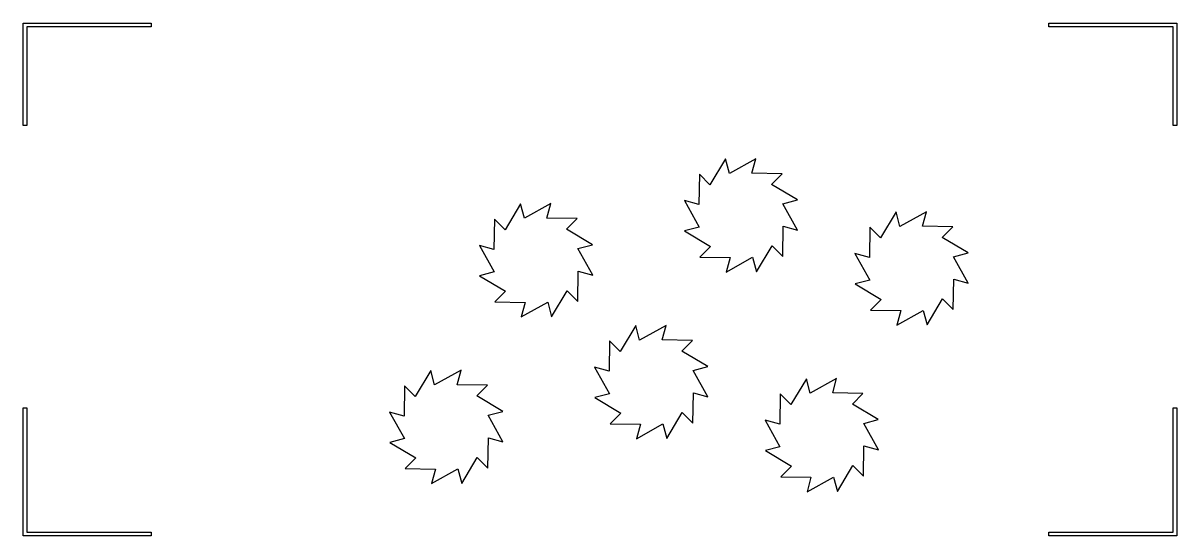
# Model space of a CAD drawing. Extents: x 0 to 9, y 0 to 4.
import ezdxf

# ---------------------------------------------------------------- set-up
doc = ezdxf.new("R2010")
doc.units = 0
doc.layers.add('Layer_1', color=7, linetype='CONTINUOUS')

msp = doc.modelspace()

# ---------------------------------------------------------------- linework, layer by layer
at = {"layer": 'Layer_1', "color": 7}
for points in [[(0, 3.200022), (0, 4), (1.000015, 4), (1.000015, 3.971668), (0.028332, 3.971668), (0.028332, 3.200022), (0, 3.200022), (0, 3.200022)], [(8.971668, 3.200022), (8.971668, 3.971668), (7.999985, 3.971668), (7.999985, 4), (9, 4), (9, 3.200022), (8.971668, 3.200022), (8.971668, 3.200022)], [(5.92075, 2.8249), (5.684862, 2.828502), (5.715329, 2.941742), (5.509243, 2.826918), (5.479009, 2.940219), (5.357946, 2.737735), (5.275111, 2.820741), (5.271509, 2.584853), (5.15827, 2.61532), (5.273094, 2.409234), (5.159792, 2.379), (5.362276, 2.257937), (5.279271, 2.175102), (5.515159, 2.1715), (5.484691, 2.058261), (5.690777, 2.173085), (5.721011, 2.059783), (5.842074, 2.262267), (5.924909, 2.179262), (5.928511, 2.41515), (6.04175, 2.384682), (5.926926, 2.590768), (6.040228, 2.621002), (5.837744, 2.742065), (5.92075, 2.8249)], [(4.321825, 2.475187), (4.085937, 2.47879), (4.116405, 2.592029), (3.910318, 2.477205), (3.880085, 2.590506), (3.759021, 2.388023), (3.676187, 2.471028), (3.672584, 2.23514), (3.559345, 2.265607), (3.674169, 2.059521), (3.560867, 2.029287), (3.763351, 1.908224), (3.680346, 1.825389), (3.916234, 1.821787), (3.885767, 1.708548), (4.091852, 1.823372), (4.122086, 1.71007), (4.24315, 1.912554), (4.325984, 1.829549), (4.329586, 2.065437), (4.442826, 2.034969), (4.328002, 2.241055), (4.441303, 2.271289), (4.23882, 2.392353), (4.321825, 2.475187)], [(7.251285, 2.411179), (7.015397, 2.414782), (7.045865, 2.528021), (6.839778, 2.413197), (6.809544, 2.526498), (6.688481, 2.324015), (6.605647, 2.40702), (6.602044, 2.171132), (6.488805, 2.201599), (6.603629, 1.995513), (6.490327, 1.965279), (6.692811, 1.844216), (6.609806, 1.761381), (6.845694, 1.757779), (6.815226, 1.64454), (7.021312, 1.759364), (7.051546, 1.646062), (7.17261, 1.848546), (7.255444, 1.765541), (7.259046, 2.001429), (7.372286, 1.970961), (7.257462, 2.177047), (7.370763, 2.207281), (7.168279, 2.328345), (7.251285, 2.411179)], [(5.220749, 1.5249), (4.984861, 1.528502), (5.015329, 1.641742), (4.809243, 1.526917), (4.779009, 1.640219), (4.657945, 1.437735), (4.575111, 1.52074), (4.571508, 1.284852), (4.458269, 1.31532), (4.573093, 1.109234), (4.459791, 1.079), (4.662275, 0.957936), (4.57927, 0.875102), (4.815158, 0.8715), (4.784691, 0.75826), (4.990777, 0.873085), (5.02101, 0.759783), (5.142074, 0.962267), (5.224908, 0.879261), (5.228511, 1.115149), (5.34175, 1.084682), (5.226926, 1.290768), (5.340227, 1.321002), (5.137744, 1.442065), (5.220749, 1.5249)], [(3.621824, 1.175187), (3.385937, 1.178789), (3.416404, 1.292029), (3.210318, 1.177204), (3.180084, 1.290506), (3.05902, 1.088022), (2.976186, 1.171028), (2.972584, 0.93514), (2.859344, 0.965607), (2.974169, 0.759521), (2.860867, 0.729287), (3.063351, 0.608224), (2.980345, 0.525389), (3.216233, 0.521787), (3.185766, 0.408548), (3.391852, 0.523372), (3.422086, 0.41007), (3.543149, 0.612554), (3.625984, 0.529549), (3.629586, 0.765436), (3.742825, 0.734969), (3.628001, 0.941055), (3.741303, 0.971289), (3.538819, 1.092352), (3.621824, 1.175187)], [(6.551284, 1.111179), (6.315397, 1.114781), (6.345864, 1.228021), (6.139778, 1.113196), (6.109544, 1.226498), (5.98848, 1.024014), (5.905646, 1.10702), (5.902044, 0.871132), (5.788804, 0.901599), (5.903629, 0.695513), (5.790327, 0.665279), (5.992811, 0.544216), (5.909805, 0.461381), (6.145693, 0.457779), (6.115226, 0.34454), (6.321312, 0.459364), (6.351546, 0.346062), (6.472609, 0.548546), (6.555444, 0.465541), (6.559046, 0.701428), (6.672285, 0.670961), (6.557461, 0.877047), (6.670763, 0.907281), (6.468279, 1.028344), (6.551284, 1.111179)], [(0, 0), (0, 1.000015), (0.028332, 1.000015), (0.028332, 0.028386), (1.000015, 0.028386), (1.000015, 0), (0, 0), (0, 0)], [(7.999985, 0), (7.999985, 0.028386), (8.971668, 0.028386), (8.971668, 1.000015), (9, 1.000015), (9, 0.014221), (9, 0), (7.999985, 0), (7.999985, 0)]]:
    msp.add_lwpolyline(points, close=True, dxfattribs=at)

doc.saveas('drawing.dxf')
